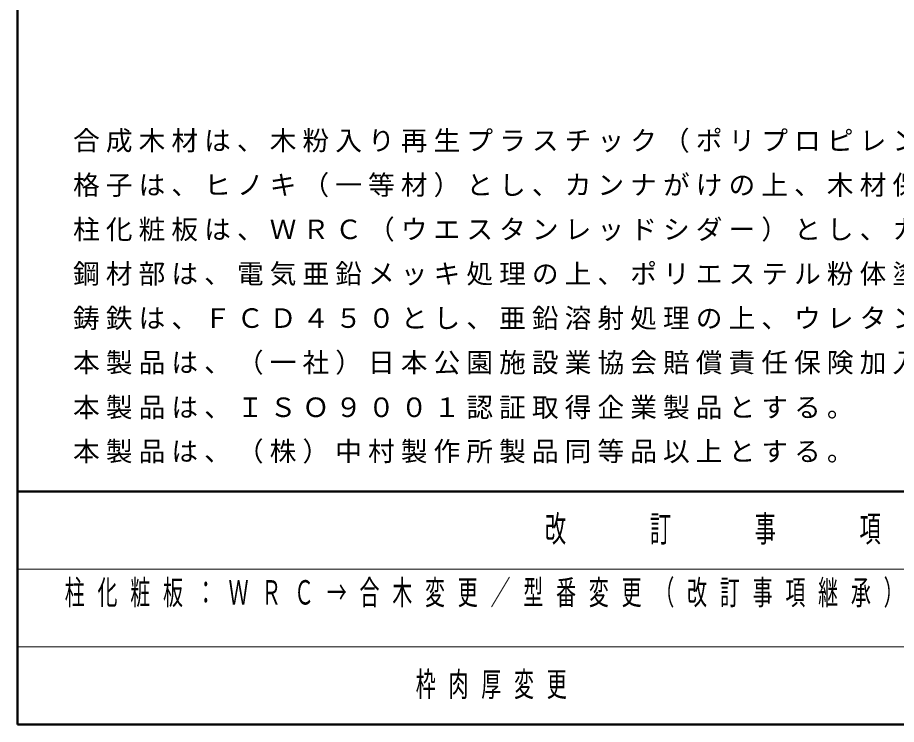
# Model space of a CAD drawing. Units: millimetres on the paper, scale 1:50. Extents: x -365 to 10, y -38 to 257.
# Drawn here: x -365 to -285.8, y 0 to 63.7 of the extents above; entities that cross this region are included whole.
import ezdxf

# ---------------------------------------------------------------- set-up
doc = ezdxf.new("R2010")
doc.units = ezdxf.units.MM
doc.layers.add('LY_1', color=7, linetype='Continuous', lineweight=25)
doc.layers.add('LY_2', color=7, linetype='Continuous', lineweight=13)
doc.styles.add('ＭＳ ゴシック', font='')
doc.styles.get('ＭＳ ゴシック').set_extended_font_data('MS Gothic')

msp = doc.modelspace()

# ---------------------------------------------------------------- linework, layer by layer
at = {"layer": 'LY_2', "lineweight": 50}
for p, q in [((-365, 257), (-365, 0)), ((-365, 21), (0, 21)), ((-365, 0), (0, 0))]:
    msp.add_line(p, q, dxfattribs=at)
at = {"layer": 'LY_2'}
for p, q in [((-365, 14), (-238.5, 14)), ((-365, 7), (-238.5, 7))]:
    msp.add_line(p, q, dxfattribs=at)

# ---------------------------------------------------------------- texts
at = {"layer": 'LY_1', "style": 'ＭＳ ゴシック'}
for s, insert, char_height, attachment_point in [('\\T1.23;合成木材は、木粉入り再生プラスチック（ポリプロピレン系、色：サンディーブラウン）とし、「再生有機系建材認定基準」適合品とする。', (-360, 51.503), 1.76, 7), ('\\T1.23;格子は、ヒノキ（一等材）とし、カンナがけの上、木材保護着色塗料（マホガニー）塗装仕上げとする。', (-360, 47.503), 1.76, 7), ('\\T1.23;柱化粧板は、ＷＲＣ（ウエスタンレッドシダー）とし、カンナがけの上、木材保護着色塗料（マホガニー）塗装仕上げとする。', (-360, 43.503), 1.76, 7), ('\\T1.23;鋼材部は、電気亜鉛メッキ処理の上、ポリエステル粉体塗装（チャコールグレー）仕上げとする。', (-360, 39.503), 1.76, 7), ('\\T1.23;鋳鉄は、ＦＣＤ４５０とし、亜鉛溶射処理の上、ウレタン樹脂塗料塗装（チャコールグレー）仕上げとする。', (-360, 35.503), 1.76, 7), ('\\T1.23;本製品は、（一社）日本公園施設業協会賠償責任保険加入製品とする。', (-360, 31.503), 1.76, 7), ('\\T1.23;本製品は、ＩＳＯ９００１認証取得企業製品とする。', (-360, 27.503), 1.76, 7), ('\\T1.23;本製品は、（株）中村製作所製品同等品以上とする。', (-360, 23.503), 1.76, 7), ('\\T1.64;\\W0.6;柱化粧板：ＷＲＣ→合木変更／型番変更（改訂事項継承）', (-360.75, 13), 2.199, 1), ('\\T1.64;\\W0.6;枠肉厚変更', (-321.75, 3.5), 2.199, 5)]:
    msp.add_mtext(s, dxfattribs=dict(at, insert=insert, char_height=char_height, attachment_point=attachment_point))
at = {"layer": 'LY_2', "color": 4, "insert": (-301.75, 17.5), "char_height": 2.346, "attachment_point": 5, "style": 'ＭＳ ゴシック'}
msp.add_mtext('\\T1.64;\\W0.6;改\u3000\u3000訂\u3000\u3000事\u3000\u3000項', dxfattribs=at)

doc.saveas('drawing.dxf')
